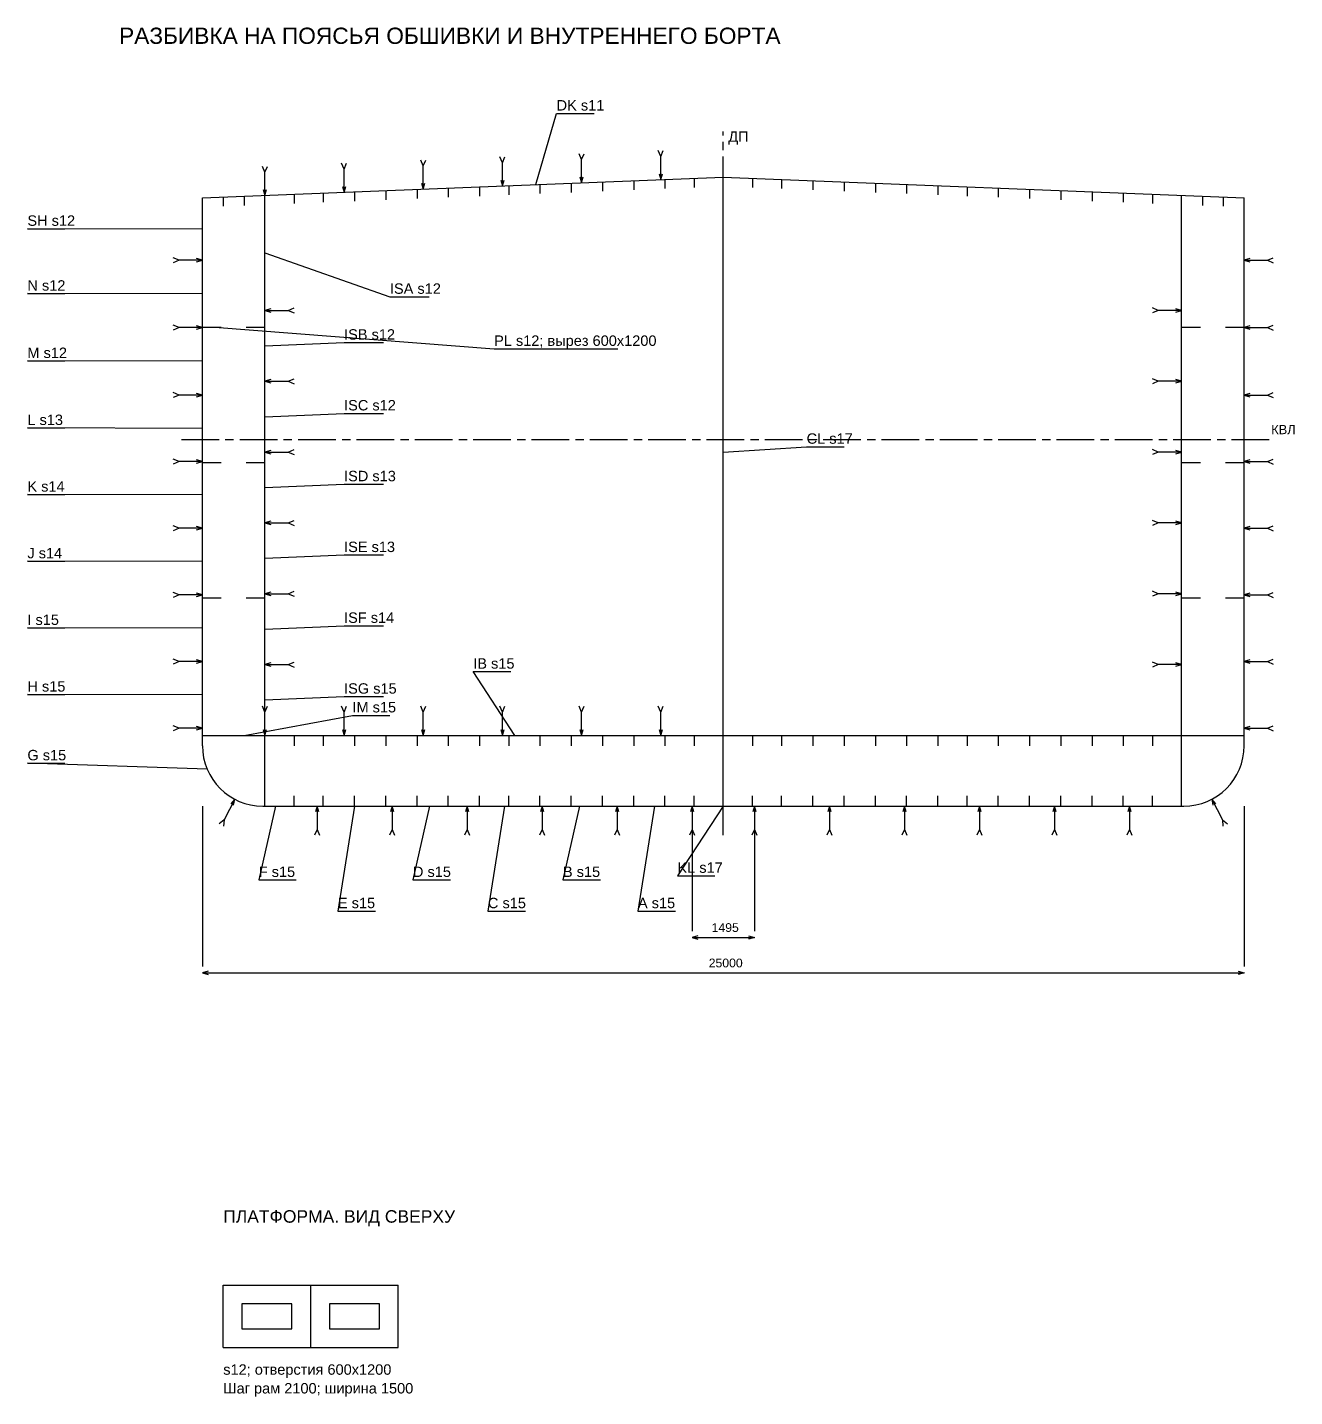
# Model space of a CAD drawing. Header units: millimetres. Extents: x -5500 to 145650, y -17240 to 192034.
# Drawn here: x 40800 to 71211, y -14175 to 18696 of the extents above; entities that cross this region are included whole.
import ezdxf

# ---------------------------------------------------------------- set-up
doc = ezdxf.new("R2010")
doc.units = ezdxf.units.MM
doc.linetypes.add('AXIS22', pattern=[1400, 900, -150, 200, -150])
for name, color, linetype in [('04_CENTER', 30, 'AXIS22'), ('04_DIM', 2, 'Continuous'), ('04_HULL', 4, 'Continuous'), ('04_MEMBER', 7, 'Continuous'), ('04_SEAM', 7, 'Continuous'), ('04_TEXT', 7, 'Continuous'), ('PLATFORM_HULL', 4, 'Continuous'), ('PLATFORM_TEXT', 7, 'Continuous')]:
    doc.layers.add(name, color=color, linetype=linetype)
doc.styles.add('RU', font='arial.ttf')

msp = doc.modelspace()

# ---------------------------------------------------------------- linework, layer by layer
at = {"layer": '04_CENTER'}
for p, q in [((57500, -700), (57500, 16200)), ((44500, 8800), (70600, 8800))]:
    msp.add_line(p, q, dxfattribs=at)
at = {"layer": '04_DIM'}
for p, q in [((45000, 0), (45000, -3850)), ((56752, 0), (56752, -3000)), ((58248, 0), (58248, -3000)), ((70000, 0), (70000, -3850)), ((56752, -3150), (58248, -3150)), ((45000, -4000), (70000, -4000))]:
    msp.add_line(p, q, dxfattribs=at)
for points in [[(56892, -3110), (56752, -3150), (56892, -3190)], [(58108, -3110), (58248, -3150), (58108, -3190)], [(45140, -3960), (45000, -4000), (45140, -4040)], [(69860, -3960), (70000, -4000), (69860, -4040)]]:
    msp.add_lwpolyline(points, dxfattribs=at)
at = {"layer": '04_HULL'}
for p, q in [((57500, 0), (57500, 15100)), ((45000, 1450), (45000, 14600)), ((46500, 0), (46500, 14660)), ((68500, 0), (68500, 14660)), ((70000, 1450), (70000, 14600)), ((45000, 11500), (45450, 11500)), ((46050, 11500), (46500, 11500)), ((68500, 11500), (68950, 11500)), ((69550, 11500), (70000, 11500)), ((45000, 8250), (45450, 8250)), ((46050, 8250), (46500, 8250)), ((68500, 8250), (68950, 8250)), ((69550, 8250), (70000, 8250)), ((45000, 5000), (45450, 5000)), ((46050, 5000), (46500, 5000)), ((68500, 5000), (68950, 5000)), ((69550, 5000), (70000, 5000)), ((45000, 1700), (70000, 1700)), ((46450, 0), (68550, 0))]:
    msp.add_line(p, q, dxfattribs=at)
msp.add_lwpolyline([(45000, 14600), (57500, 15100), (70000, 14600)], dxfattribs=at)
for centre, start, end in [((46450, 1450), 180, 270), ((68550, 1450), 270, 360)]:
    msp.add_arc(centre, 1450, start, end, dxfattribs=at)
at = {"layer": '04_MEMBER'}
for p, q in [((50150, 14806), (50150, 14586)), ((50900, 14836), (50900, 14616)), ((51650, 14866), (51650, 14646)), ((52350, 14894), (52350, 14674)), ((53100, 14924), (53100, 14704)), ((53850, 14954), (53850, 14734)), ((54600, 14984), (54600, 14764)), ((55350, 15014), (55350, 14794)), ((56100, 15044), (56100, 14824)), ((56800, 15072), (56800, 14852)), ((58200, 15072), (58200, 14852)), ((58900, 15044), (58900, 14824)), ((59650, 15014), (59650, 14794)), ((60400, 14984), (60400, 14764)), ((61150, 14954), (61150, 14734)), ((61900, 14924), (61900, 14704)), ((62650, 14894), (62650, 14674)), ((63350, 14866), (63350, 14646)), ((64100, 14836), (64100, 14616)), ((64850, 14806), (64850, 14586)), ((45500, 14620), (45500, 14400)), ((46000, 14640), (46000, 14420)), ((47200, 14688), (47200, 14468)), ((47900, 14716), (47900, 14496)), ((48650, 14746), (48650, 14526)), ((49400, 14776), (49400, 14556)), ((65600, 14776), (65600, 14556)), ((66350, 14746), (66350, 14526)), ((67100, 14716), (67100, 14496)), ((67800, 14688), (67800, 14468)), ((69000, 14640), (69000, 14420)), ((69500, 14620), (69500, 14400)), ((47200, 1700), (47200, 1450)), ((47900, 1700), (47900, 1450)), ((48650, 1700), (48650, 1450)), ((49400, 1700), (49400, 1450)), ((50150, 1700), (50150, 1450)), ((50900, 1700), (50900, 1450)), ((51650, 1700), (51650, 1450)), ((52350, 1700), (52350, 1450)), ((53100, 1700), (53100, 1450)), ((53850, 1700), (53850, 1450)), ((54600, 1700), (54600, 1450)), ((55350, 1700), (55350, 1450)), ((56100, 1700), (56100, 1450)), ((56800, 1700), (56800, 1450)), ((58200, 1700), (58200, 1450)), ((58900, 1700), (58900, 1450)), ((59650, 1700), (59650, 1450)), ((60400, 1700), (60400, 1450)), ((61150, 1700), (61150, 1450)), ((61900, 1700), (61900, 1450)), ((62650, 1700), (62650, 1450)), ((63350, 1700), (63350, 1450)), ((64100, 1700), (64100, 1450)), ((64850, 1700), (64850, 1450)), ((65600, 1700), (65600, 1450)), ((66350, 1700), (66350, 1450)), ((67100, 1700), (67100, 1450)), ((67800, 1700), (67800, 1450)), ((47200, 0), (47200, 250)), ((47900, 0), (47900, 250)), ((48650, 0), (48650, 250)), ((49400, 0), (49400, 250)), ((50150, 0), (50150, 250)), ((50900, 0), (50900, 250)), ((51650, 0), (51650, 250)), ((52350, 0), (52350, 250)), ((53100, 0), (53100, 250)), ((53850, 0), (53850, 250)), ((54600, 0), (54600, 250)), ((55350, 0), (55350, 250)), ((56100, 0), (56100, 250)), ((56800, 0), (56800, 250)), ((58200, 0), (58200, 250)), ((58900, 0), (58900, 250)), ((59650, 0), (59650, 250)), ((60400, 0), (60400, 250)), ((61150, 0), (61150, 250)), ((61900, 0), (61900, 250)), ((62650, 0), (62650, 250)), ((63350, 0), (63350, 250)), ((64100, 0), (64100, 250)), ((64850, 0), (64850, 250)), ((65600, 0), (65600, 250)), ((66350, 0), (66350, 250)), ((67100, 0), (67100, 250)), ((67800, 0), (67800, 250))]:
    msp.add_line(p, q, dxfattribs=at)
at = {"layer": '04_SEAM'}
for p, q in [((50300, 15372), (50240, 15512)), ((50300, 15372), (50360, 15512)), ((52200, 15448), (52140, 15588)), ((52200, 15448), (52260, 15588)), ((54100, 15524), (54040, 15664)), ((54100, 15524), (54160, 15664)), ((54100, 14964), (54100, 15524)), ((56000, 15600), (55940, 15740)), ((56000, 15600), (56060, 15740)), ((56000, 15040), (56000, 15600)), ((46500, 15220), (46440, 15360)), ((46500, 15220), (46560, 15360)), ((46500, 14660), (46500, 15220)), ((48400, 15296), (48340, 15436)), ((48400, 15296), (48460, 15436)), ((48400, 14736), (48400, 15296)), ((50300, 14812), (50300, 15372)), ((52200, 14888), (52200, 15448)), ((44440, 13105), (44300, 13165)), ((70560, 13105), (70700, 13165)), ((44440, 13105), (44300, 13045)), ((45000, 13105), (44440, 13105)), ((70000, 13105), (70560, 13105)), ((70560, 13105), (70700, 13045)), ((46500, 11900), (47060, 11900)), ((47060, 11900), (47200, 11960)), ((47060, 11900), (47200, 11840)), ((67940, 11900), (67800, 11960)), ((67940, 11900), (67800, 11840)), ((68500, 11900), (67940, 11900)), ((44440, 11487), (44300, 11547)), ((70560, 11487), (70700, 11547)), ((44440, 11487), (44300, 11427)), ((45000, 11487), (44440, 11487)), ((70000, 11487), (70560, 11487)), ((70560, 11487), (70700, 11427)), ((46500, 10200), (47060, 10200)), ((47060, 10200), (47200, 10260)), ((47060, 10200), (47200, 10140)), ((67940, 10200), (67800, 10260)), ((67940, 10200), (67800, 10140)), ((68500, 10200), (67940, 10200)), ((44440, 9870), (44300, 9930)), ((44440, 9870), (44300, 9810)), ((45000, 9870), (44440, 9870)), ((70000, 9870), (70560, 9870)), ((70560, 9870), (70700, 9930)), ((70560, 9870), (70700, 9810)), ((47060, 8500), (47200, 8560)), ((67940, 8500), (67800, 8560)), ((44440, 8270), (44300, 8330)), ((44440, 8270), (44300, 8210)), ((45000, 8270), (44440, 8270)), ((46500, 8500), (47060, 8500)), ((47060, 8500), (47200, 8440)), ((67940, 8500), (67800, 8440)), ((68500, 8500), (67940, 8500)), ((70000, 8270), (70560, 8270)), ((70560, 8270), (70700, 8330)), ((70560, 8270), (70700, 8210)), ((44440, 6670), (44300, 6730)), ((44440, 6670), (44300, 6610)), ((45000, 6670), (44440, 6670)), ((46500, 6800), (47060, 6800)), ((47060, 6800), (47200, 6860)), ((47060, 6800), (47200, 6740)), ((67940, 6800), (67800, 6860)), ((67940, 6800), (67800, 6740)), ((68500, 6800), (67940, 6800)), ((70000, 6670), (70560, 6670)), ((70560, 6670), (70700, 6730)), ((70560, 6670), (70700, 6610)), ((44440, 5070), (44300, 5130)), ((44440, 5070), (44300, 5010)), ((45000, 5070), (44440, 5070)), ((46500, 5100), (47060, 5100)), ((47060, 5100), (47200, 5160)), ((47060, 5100), (47200, 5040)), ((67940, 5100), (67800, 5160)), ((67940, 5100), (67800, 5040)), ((68500, 5100), (67940, 5100)), ((70000, 5070), (70560, 5070)), ((70560, 5070), (70700, 5130)), ((70560, 5070), (70700, 5010)), ((44440, 3470), (44300, 3530)), ((44440, 3470), (44300, 3410)), ((45000, 3470), (44440, 3470)), ((46500, 3400), (47060, 3400)), ((47060, 3400), (47200, 3460)), ((47060, 3400), (47200, 3340)), ((67940, 3400), (67800, 3460)), ((67940, 3400), (67800, 3340)), ((68500, 3400), (67940, 3400)), ((70000, 3470), (70560, 3470)), ((70560, 3470), (70700, 3530)), ((70560, 3470), (70700, 3410)), ((46500, 2260), (46440, 2400)), ((46500, 2260), (46560, 2400)), ((48400, 2260), (48340, 2400)), ((48400, 2260), (48460, 2400)), ((50300, 2260), (50240, 2400)), ((50300, 2260), (50360, 2400)), ((52200, 2260), (52140, 2400)), ((52200, 2260), (52260, 2400)), ((54100, 2260), (54040, 2400)), ((54100, 2260), (54160, 2400)), ((56000, 2260), (55940, 2400)), ((56000, 2260), (56060, 2400)), ((46500, 1700), (46500, 2260)), ((48400, 1700), (48400, 2260)), ((50300, 1700), (50300, 2260)), ((52200, 1700), (52200, 2260)), ((54100, 1700), (54100, 2260)), ((56000, 1700), (56000, 2260)), ((44440, 1870), (44300, 1930)), ((44440, 1870), (44300, 1810)), ((45000, 1870), (44440, 1870)), ((70000, 1870), (70560, 1870)), ((70560, 1870), (70700, 1930)), ((70560, 1870), (70700, 1810)), ((45779, 165), (45520, -332)), ((47752, 0), (47752, -560)), ((49552, 0), (49552, -560)), ((51352, 0), (51352, -560)), ((53152, 0), (53152, -560)), ((54952, 0), (54952, -560)), ((56752, 0), (56752, -560)), ((58248, 0), (58248, -560)), ((60048, 0), (60048, -560)), ((61848, 0), (61848, -560)), ((63648, 0), (63648, -560)), ((65448, 0), (65448, -560)), ((67248, 0), (67248, -560)), ((69221, 165), (69480, -332)), ((45520, -332), (45402, -428)), ((45520, -332), (45508, -484)), ((47752, -560), (47692, -700)), ((47752, -560), (47812, -700)), ((49552, -560), (49492, -700)), ((49552, -560), (49612, -700)), ((51352, -560), (51292, -700)), ((51352, -560), (51412, -700)), ((53152, -560), (53092, -700)), ((53152, -560), (53212, -700)), ((54952, -560), (54892, -700)), ((54952, -560), (55012, -700)), ((56752, -560), (56692, -700)), ((56752, -560), (56812, -700)), ((58248, -560), (58188, -700)), ((58248, -560), (58308, -700)), ((60048, -560), (59988, -700)), ((60048, -560), (60108, -700)), ((61848, -560), (61788, -700)), ((61848, -560), (61908, -700)), ((63648, -560), (63588, -700)), ((63648, -560), (63708, -700)), ((65448, -560), (65388, -700)), ((65448, -560), (65508, -700)), ((67248, -560), (67188, -700)), ((67248, -560), (67308, -700)), ((69480, -332), (69492, -484)), ((69480, -332), (69598, -428))]:
    msp.add_line(p, q, dxfattribs=at)
for points in [[(53000, 14920), (53500, 16630), (54400, 16630)], [(55960, 15180), (56000, 15040), (56040, 15180)], [(46460, 14800), (46500, 14660), (46540, 14800)], [(48360, 14876), (48400, 14736), (48440, 14876)], [(50260, 14952), (50300, 14812), (50340, 14952)], [(52160, 15028), (52200, 14888), (52240, 15028)], [(54060, 15104), (54100, 14964), (54140, 15104)], [(45000, 13852), (40800, 13862), (41700, 13862)], [(46500, 13280), (49500, 12230), (50445, 12230)], [(44860, 13065), (45000, 13105), (44860, 13145)], [(70140, 13145), (70000, 13105), (70140, 13065)], [(45000, 12296), (40800, 12306), (41700, 12306)], [(46640, 11940), (46500, 11900), (46640, 11860)], [(68360, 11860), (68500, 11900), (68360, 11940)], [(44860, 11447), (45000, 11487), (44860, 11527)], [(70140, 11527), (70000, 11487), (70140, 11447)], [(45300, 11500), (52000, 10980), (54970, 10980)], [(46500, 11050), (48400, 11130), (49345, 11130)], [(45000, 10679), (40800, 10689), (41700, 10689)], [(46640, 10240), (46500, 10200), (46640, 10160)], [(68360, 10160), (68500, 10200), (68360, 10240)], [(44860, 9830), (45000, 9870), (44860, 9910)], [(70140, 9910), (70000, 9870), (70140, 9830)], [(46500, 9350), (48400, 9430), (49345, 9430)], [(45000, 9070), (40800, 9080), (41700, 9080)], [(57500, 8500), (59500, 8630), (60400, 8630)], [(44860, 8230), (45000, 8270), (44860, 8310)], [(46640, 8540), (46500, 8500), (46640, 8460)], [(68360, 8460), (68500, 8500), (68360, 8540)], [(70140, 8310), (70000, 8270), (70140, 8230)], [(46500, 7650), (48400, 7730), (49345, 7730)], [(45000, 7470), (40800, 7480), (41700, 7480)], [(44860, 6630), (45000, 6670), (44860, 6710)], [(46640, 6840), (46500, 6800), (46640, 6760)], [(68360, 6760), (68500, 6800), (68360, 6840)], [(70140, 6710), (70000, 6670), (70140, 6630)], [(46500, 5950), (48400, 6030), (49345, 6030)], [(45000, 5870), (40800, 5880), (41700, 5880)], [(44860, 5030), (45000, 5070), (44860, 5110)], [(46640, 5140), (46500, 5100), (46640, 5060)], [(68360, 5060), (68500, 5100), (68360, 5140)], [(70140, 5110), (70000, 5070), (70140, 5030)], [(45000, 4270), (40800, 4280), (41700, 4280)], [(46500, 4250), (48400, 4330), (49345, 4330)], [(44860, 3430), (45000, 3470), (44860, 3510)], [(46640, 3440), (46500, 3400), (46640, 3360)], [(68360, 3360), (68500, 3400), (68360, 3440)], [(70140, 3510), (70000, 3470), (70140, 3430)], [(52500, 1700), (51500, 3230), (52400, 3230)], [(45000, 2670), (40800, 2680), (41700, 2680)], [(46500, 2550), (48400, 2630), (49345, 2630)], [(46000, 1700), (48600, 2180), (49500, 2180)], [(44860, 1830), (45000, 1870), (44860, 1910)], [(46460, 1840), (46500, 1700), (46540, 1840)], [(48360, 1840), (48400, 1700), (48440, 1840)], [(50260, 1840), (50300, 1700), (50340, 1840)], [(52160, 1840), (52200, 1700), (52240, 1840)], [(54060, 1840), (54100, 1700), (54140, 1840)], [(55960, 1840), (56000, 1700), (56040, 1840)], [(70140, 1910), (70000, 1870), (70140, 1830)], [(45115, 885), (40800, 1030), (41700, 1030)], [(45750, 22), (45779, 165), (45679, 59)], [(46752, 0), (46352, -1770), (47252, -1770)], [(47792, -140), (47752, 0), (47712, -140)], [(48652, 0), (48252, -2520), (49152, -2520)], [(49592, -140), (49552, 0), (49512, -140)], [(50452, 0), (50052, -1770), (50952, -1770)], [(51392, -140), (51352, 0), (51312, -140)], [(52252, 0), (51852, -2520), (52752, -2520)], [(53192, -140), (53152, 0), (53112, -140)], [(54052, 0), (53652, -1770), (54552, -1770)], [(54992, -140), (54952, 0), (54912, -140)], [(55852, 0), (55452, -2520), (56352, -2520)], [(57500, 0), (56400, -1670), (57300, -1670)], [(56792, -140), (56752, 0), (56712, -140)], [(58288, -140), (58248, 0), (58208, -140)], [(60088, -140), (60048, 0), (60008, -140)], [(61888, -140), (61848, 0), (61808, -140)], [(63688, -140), (63648, 0), (63608, -140)], [(65488, -140), (65448, 0), (65408, -140)], [(67288, -140), (67248, 0), (67208, -140)], [(69321, 59), (69221, 165), (69250, 22)]]:
    msp.add_lwpolyline(points, dxfattribs=at)
at = {"layer": 'PLATFORM_HULL'}
for p, q in [((45500, -11500), (49700, -11500)), ((45500, -13000), (45500, -11500)), ((47600, -13000), (47600, -11500)), ((49700, -13000), (49700, -11500)), ((45500, -13000), (49700, -13000))]:
    msp.add_line(p, q, dxfattribs=at)
for points in [[(45950, -12550), (47150, -12550), (47150, -11950), (45950, -11950)], [(48050, -12550), (49250, -12550), (49250, -11950), (48050, -11950)]]:
    msp.add_lwpolyline(points, close=True, dxfattribs=at)

# ---------------------------------------------------------------- texts
at = {"layer": '04_DIM', "style": 'RU'}
for s, p in [('1495', (57220, -3020)), ('25000', (57150, -3870))]:
    msp.add_text(s, height=210, dxfattribs=at).set_placement(p)
at = {"layer": '04_TEXT', "style": 'RU'}
for s, height, p in [('РАЗБИВКА НА ПОЯСЬЯ ОБШИВКИ И ВНУТРЕННЕГО БОРТА', 390, (43000, 18300)), ('DK s11', 250, (53500, 16700)), ('ДП', 250, (57620, 15950)), ('SH s12', 250, (40800, 13932)), ('N s12', 250, (40800, 12376)), ('ISA s12', 250, (49500, 12300)), ('ISB s12', 250, (48400, 11200)), ('PL s12; вырез 600x1200', 250, (52000, 11050)), ('M s12', 250, (40800, 10759)), ('ISC s12', 250, (48400, 9500)), ('L s13', 250, (40800, 9150)), ('CL s17', 250, (59500, 8700)), ('КВЛ', 220, (70650, 8930)), ('ISD s13', 250, (48400, 7800)), ('K s14', 250, (40800, 7550)), ('ISE s13', 250, (48400, 6100)), ('J s14', 250, (40800, 5950)), ('ISF s14', 250, (48400, 4400)), ('I s15', 250, (40800, 4350)), ('IB s15', 250, (51500, 3300)), ('H s15', 250, (40800, 2750)), ('ISG s15', 250, (48400, 2700)), ('IM s15', 250, (48600, 2250)), ('G s15', 250, (40800, 1100)), ('F s15', 250, (46352, -1700)), ('D s15', 250, (50052, -1700)), ('B s15', 250, (53652, -1700)), ('KL s17', 250, (56400, -1600)), ('E s15', 250, (48252, -2450)), ('C s15', 250, (51852, -2450)), ('A s15', 250, (55452, -2450))]:
    msp.add_text(s, height=height, dxfattribs=at).set_placement(p)
at = {"layer": 'PLATFORM_TEXT', "style": 'RU'}
for s, height, p in [('ПЛАТФОРМА. ВИД СВЕРХУ', 300, (45500, -10000)), ('s12; отверстия 600x1200', 250, (45500, -13650)), ('Шаг рам 2100; ширина 1500', 250, (45500, -14100))]:
    msp.add_text(s, height=height, dxfattribs=at).set_placement(p)

doc.saveas('drawing.dxf')
